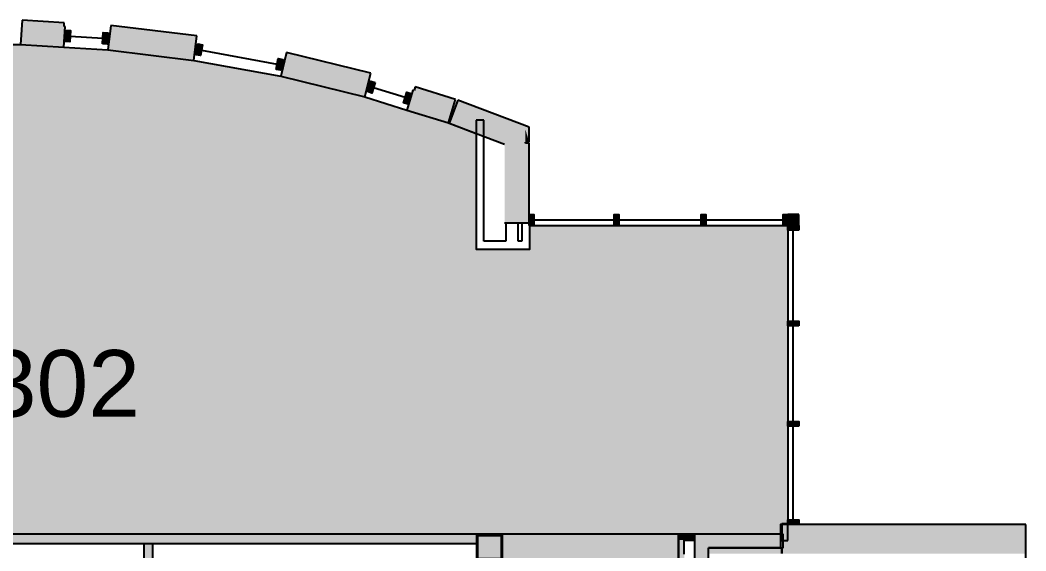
# Model space of a CAD drawing. Extents: x 2 to 4630, y -56 to 2885.
# Drawn here: x 4087 to 4630, y 2534 to 2821 of the extents above; entities that cross this region are included whole.
import ezdxf

# ---------------------------------------------------------------- set-up
doc = ezdxf.new("R2010")
doc.units = 0
doc.header["$LTSCALE"] = 0.004
for name, color, linetype in [('CORRIDOR_HATCH', 253, 'CONTINUOUS'), ('S-COLS', 7, 'CONTINUOUS'), ('SOLID', 7, 'CONTINUOUS'), ('TEXT', 7, 'CONTINUOUS'), ('WALL', 7, 'CONTINUOUS'), ('WALLS', 7, 'CONTINUOUS')]:
    doc.layers.add(name, color=color, linetype=linetype)
doc.styles.add('STYLE1', font='arial.ttf')

# ---------------------------------------------------------------- blocks, each defined once
blk = doc.blocks.new('*U289')
at = {"layer": 'SOLID'}
for points in [[(4451.78, 2527.68), (4451.78, 2543.39), (4456.66, 2527.68)], [(4456.66, 2527.68), (4451.78, 2543.39), (4456.66, 2543.39)], [(4456.66, 2527.68), (4456.66, 2543.39), (4459.02, 2527.68)], [(4459.02, 2527.68), (4456.66, 2543.39), (4459.02, 2543.39)], [(4459.02, 2536.15), (4459.02, 2543.39), (4459.03, 2536.15)], [(4459.03, 2536.15), (4459.02, 2543.39), (4459.03, 2543.39)], [(4459.03, 2536.15), (4459.03, 2543.39), (4498.07, 2536.15)], [(4498.07, 2536.15), (4459.03, 2543.39), (4498.07, 2543.39)], [(4451.78, 2282.61), (4451.78, 2479.42), (4456.66, 2282.61)], [(4456.66, 2282.61), (4451.78, 2479.42), (4456.66, 2479.42)], [(4456.66, 2282.61), (4456.66, 2479.42), (4459.02, 2282.61)], [(4459.02, 2282.61), (4456.66, 2479.42), (4459.02, 2479.42)], [(4459.02, 2282.61), (4459.02, 2289.85), (4459.03, 2282.61)], [(4459.03, 2282.61), (4459.02, 2289.85), (4459.03, 2289.85)], [(4459.03, 2282.61), (4459.03, 2289.85), (4498.07, 2282.61)], [(4498.07, 2282.61), (4459.03, 2289.85), (4498.07, 2289.85)], [(4498.07, 2282.61), (4498.07, 2289.85), (4614.69, 2282.61)], [(4614.69, 2282.61), (4498.07, 2289.85), (4614.69, 2289.85)]]:
    blk.add_solid(points, dxfattribs=at)
blk = doc.blocks.new('*U291')
at = {"layer": 'SOLID'}
for points in [[(4459.02, 2532.88), (4459.02, 2536.03), (4498.07, 2532.88)], [(4498.07, 2532.88), (4459.02, 2536.03), (4498.07, 2536.03)]]:
    blk.add_solid(points, dxfattribs=at)
blk = doc.blocks.new('*U303')
at = {"layer": 'SOLID'}
for points in [[(4356.3, 2711.46), (4349.68, 2754.33), (4356.3, 2758.9)], [(4358.3, 2711.46), (4356.3, 2758.9), (4358.3, 2760.28)], [(4356.3, 2711.46), (4356.3, 2758.9), (4358.3, 2711.46)], [(4360.29, 2711.46), (4358.3, 2760.28), (4360.29, 2761.66)], [(4358.3, 2711.46), (4358.3, 2760.28), (4360.29, 2711.46)], [(4362.3, 2755.05), (4360.29, 2761.66), (4362.3, 2763.04)], [(4360.29, 2755.05), (4360.29, 2761.66), (4362.3, 2755.05)], [(4349.68, 2711.46), (4349.04, 2753.89), (4349.68, 2754.33)], [(4349.04, 2711.46), (4349.04, 2753.89), (4349.68, 2711.46)], [(4349.68, 2711.46), (4349.68, 2754.33), (4356.3, 2711.46)], [(4360.29, 2711.46), (4360.29, 2754.42), (4362.3, 2711.46)], [(4362.3, 2711.46), (4360.29, 2754.42), (4362.3, 2754.42)]]:
    blk.add_solid(points, dxfattribs=at)
blk = doc.blocks.new('*U307')
at = {"layer": 'SOLID'}
for points in [[(4501.89, 2532.88), (4501.89, 2548.67), (4614.69, 2532.88)], [(4614.69, 2532.88), (4501.89, 2548.67), (4614.69, 2548.67)], [(4614.69, 2532.88), (4614.69, 2548.67), (4630.48, 2532.88)], [(4630.48, 2532.88), (4614.69, 2548.67), (4630.48, 2548.67)], [(4498.07, 2532.88), (4498.07, 2536.15), (4499.37, 2532.88)], [(4499.37, 2532.88), (4498.07, 2536.15), (4499.37, 2536.15)], [(4499.37, 2532.88), (4499.37, 2540.13), (4501.89, 2532.88)], [(4501.89, 2532.88), (4499.37, 2540.13), (4501.89, 2540.13)]]:
    blk.add_solid(points, dxfattribs=at)
blk = doc.blocks.new('*U308')
at = {"layer": 'SOLID'}
for points in [[(4498.74, 2540.13), (4498.74, 2543.39), (4499.37, 2540.13)], [(4499.37, 2540.13), (4498.74, 2543.39), (4499.37, 2543.39)]]:
    blk.add_solid(points, dxfattribs=at)
blk = doc.blocks.new('*U309')
at = {"layer": 'SOLID'}
for points in [[(4498.07, 2536.15), (4498.07, 2543.39), (4498.74, 2536.15)], [(4498.74, 2536.15), (4498.07, 2543.39), (4498.74, 2543.39)], [(4498.74, 2536.15), (4498.74, 2540.13), (4499.37, 2536.15)], [(4499.37, 2536.15), (4498.74, 2540.13), (4499.37, 2540.13)]]:
    blk.add_solid(points, dxfattribs=at)
blk = doc.blocks.new('*U310')
at = {"layer": 'SOLID'}
for points in [[(4498.74, 2543.39), (4498.74, 2548.67), (4499.37, 2543.39)], [(4499.37, 2543.39), (4498.74, 2548.67), (4499.37, 2548.67)], [(4499.37, 2540.13), (4499.37, 2548.67), (4501.89, 2540.13)], [(4501.89, 2540.13), (4499.37, 2548.67), (4501.89, 2548.67)]]:
    blk.add_solid(points, dxfattribs=at)
blk = doc.blocks.new('*U311')
at = {"layer": 'SOLID'}
for points in [[(4498.07, 2543.39), (4498.07, 2548.67), (4498.74, 2543.39)], [(4498.74, 2543.39), (4498.07, 2548.67), (4498.74, 2548.67)]]:
    blk.add_solid(points, dxfattribs=at)
blk = doc.blocks.new('COLUMN_-_ARCHITECTURAL_-_G')
at = {"layer": 'S-COLS'}
for p, q in [((-175, 175), (175, 175)), ((-175, -175), (-175, 175)), ((-175, 159), (175, 159)), ((-159, -159), (-159, 159)), ((159, 159), (159, -159)), ((175, 175), (175, -175)), ((175, -159), (-175, -159)), ((175, -175), (-175, -175))]:
    blk.add_line(p, q, dxfattribs=at)
blk = doc.blocks.new('*U333')
at = {"layer": 'SOLID'}
for points in [[(4088.47, 2807.58), (4087.67, 2807.63), (4088.47, 2820.87)], [(4088.47, 2807.58), (4088.47, 2820.87), (4111.11, 2806.22)], [(4111.11, 2806.22), (4088.47, 2820.87), (4111.11, 2819.5)], [(4111.11, 2806.22), (4111.11, 2819.5), (4111.16, 2807.1)], [(4111.16, 2807.1), (4111.11, 2819.5), (4111.16, 2819.5)], [(4111.16, 2817.49), (4111.16, 2819.5), (4111.28, 2819.49)], [(4111.16, 2807.1), (4111.16, 2817.49), (4111.28, 2809.1)], [(4111.28, 2809.1), (4111.16, 2817.49), (4111.28, 2817.48)], [(4111.28, 2809.1), (4111.28, 2817.48), (4111.79, 2817.45)]]:
    blk.add_solid(points, dxfattribs=at)
blk = doc.blocks.new('*U335')
at = {"layer": 'SOLID'}
for points in [[(4136.4, 2804.58), (4134.81, 2804.77), (4136.4, 2817.93)], [(4136.4, 2804.58), (4136.4, 2817.93), (4181.2, 2799.15)], [(4181.2, 2799.15), (4136.4, 2817.93), (4181.2, 2812.5)], [(4181.2, 2799.15), (4181.2, 2812.5), (4182.8, 2812.31)]]:
    blk.add_solid(points, dxfattribs=at)
blk = doc.blocks.new('*U337')
at = {"layer": 'SOLID'}
for points in [[(4231.33, 2789.78), (4228.16, 2790.56), (4231.33, 2803.43)], [(4231.33, 2789.78), (4231.33, 2803.43), (4273.54, 2779.39)], [(4273.54, 2779.39), (4231.33, 2803.43), (4273.54, 2793.05)], [(4273.54, 2779.39), (4273.54, 2793.05), (4276.71, 2792.27)]]:
    blk.add_solid(points, dxfattribs=at)
blk = doc.blocks.new('*U338')
at = {"layer": 'SOLID'}
for points in [[(4299.54, 2771.32), (4296.2, 2772.36), (4299.54, 2783.1)], [(4299.54, 2771.32), (4299.54, 2783.1), (4300.14, 2771.13)], [(4300.14, 2771.13), (4299.54, 2783.1), (4300.14, 2782.92)], [(4300.74, 2770.95), (4300.14, 2782.92), (4300.74, 2784.83)], [(4300.14, 2771.13), (4300.14, 2782.92), (4300.74, 2770.95)], [(4300.74, 2770.95), (4300.74, 2784.83), (4318.64, 2765.38)], [(4318.64, 2765.38), (4300.74, 2784.83), (4318.64, 2779.26)], [(4318.64, 2765.38), (4318.64, 2779.26), (4322.58, 2778.04)]]:
    blk.add_solid(points, dxfattribs=at)
blk = doc.blocks.new('*U339')
at = {"layer": 'SOLID'}
for points in [[(4323.82, 2763.43), (4319.12, 2765.21), (4323.82, 2777.61)], [(4323.82, 2763.43), (4323.82, 2777.61), (4333.61, 2759.73)], [(4333.61, 2759.73), (4323.82, 2777.61), (4333.61, 2773.9)], [(4333.61, 2766.81), (4333.61, 2773.9), (4337.86, 2766.81)], [(4337.86, 2766.81), (4333.61, 2773.9), (4337.86, 2772.29)], [(4337.86, 2758.12), (4337.86, 2772.29), (4349.04, 2753.89)], [(4349.04, 2753.89), (4337.86, 2772.29), (4349.04, 2768.06)], [(4349.04, 2753.89), (4349.04, 2768.06), (4362.3, 2763.04)]]:
    blk.add_solid(points, dxfattribs=at)
blk = doc.blocks.new('*U340')
at = {"layer": 'SOLID'}
for points in [[(4333.61, 2759.73), (4333.61, 2766.81), (4337.86, 2758.12)], [(4337.86, 2758.12), (4333.61, 2766.81), (4337.86, 2766.81)]]:
    blk.add_solid(points, dxfattribs=at)
blk = doc.blocks.new('*U347')
at = {"layer": 'SOLID'}
for points in [[(4333.97, 2529.61), (4333.97, 2543.39), (4338.86, 2529.61)], [(4338.86, 2529.61), (4333.97, 2543.39), (4338.86, 2543.39)], [(4338.86, 2529.61), (4338.86, 2543.39), (4347.75, 2529.61)], [(4347.75, 2529.61), (4338.86, 2543.39), (4347.75, 2543.39)]]:
    blk.add_solid(points, dxfattribs=at)
blk = doc.blocks.new('*U358')
at = {"layer": 'SOLID'}
for points in [[(4442.88, 2540.24), (4442.88, 2543.39), (4446.03, 2540.24)], [(4446.03, 2540.24), (4442.88, 2543.39), (4446.03, 2543.39)], [(4446.03, 2540.24), (4446.03, 2543.39), (4451.78, 2540.24)], [(4451.78, 2540.24), (4446.03, 2543.39), (4451.78, 2543.39)]]:
    blk.add_solid(points, dxfattribs=at)
blk = doc.blocks.new('*U359')
at = {"layer": 'SOLID'}
for points in [[(4442.88, 2529.61), (4442.88, 2540.24), (4446.03, 2529.61)], [(4446.03, 2529.61), (4442.88, 2540.24), (4446.03, 2540.24)]]:
    blk.add_solid(points, dxfattribs=at)
blk = doc.blocks.new('*U389')
at = {"layer": 'SOLID'}
for points in [[(4154.14, 1973.16), (4154.14, 2538.51), (4159.02, 1973.16)], [(4159.02, 1973.16), (4154.14, 2538.51), (4159.02, 2538.51)]]:
    blk.add_solid(points, dxfattribs=at)
blk = doc.blocks.new('*U402')
at = {"layer": 'SOLID'}
for points in [[(4015.26, 2538.51), (4015.26, 2543.39), (4333.97, 2538.51)], [(4333.97, 2538.51), (4015.26, 2543.39), (4333.97, 2543.39)]]:
    blk.add_solid(points, dxfattribs=at)
blk = doc.blocks.new('*U440')
at = {"layer": 'SOLID'}
for points in [[(4498.74, 2548.67), (4498.74, 2549.08), (4501.89, 2548.67)], [(4501.89, 2548.67), (4498.74, 2549.08), (4501.89, 2549.08)]]:
    blk.add_solid(points, dxfattribs=at)
blk = doc.blocks.new('*U441')
at = {"layer": 'SOLID'}
for points in [[(4498.74, 2543.39), (4498.74, 2548.67), (4499.37, 2543.39)], [(4499.37, 2543.39), (4498.74, 2548.67), (4499.37, 2548.67)], [(4499.37, 2540.13), (4499.37, 2548.67), (4501.89, 2540.13)], [(4501.89, 2540.13), (4499.37, 2548.67), (4501.89, 2548.67)]]:
    blk.add_solid(points, dxfattribs=at)
blk = doc.blocks.new('*U442')
at = {"layer": 'SOLID'}
for points in [[(4498.74, 2540.13), (4498.74, 2543.39), (4499.37, 2540.13)], [(4499.37, 2540.13), (4498.74, 2543.39), (4499.37, 2543.39)]]:
    blk.add_solid(points, dxfattribs=at)
blk = doc.blocks.new('*U561')
at = {"layer": 'WALLS'}
for points in [[(-5.98, 111.79), (-5.98, 111.79), (-5.98, 114.31)], [(-5.98, 111.79), (-5.98, 114.31), (0, 111.79)], [(0, 111.79), (-5.98, 114.31), (0, 114.31)], [(0, 111.79), (0, 114.31), (0, 111.79)]]:
    blk.add_solid(points, dxfattribs=at)
blk = doc.blocks.new('*U562')
at = {"layer": 'WALLS'}
for points in [[(-5.98, 164.81), (-5.98, 164.81), (-5.98, 167.33)], [(-5.98, 164.81), (-5.98, 167.33), (0, 164.81)], [(0, 164.81), (-5.98, 167.33), (0, 167.33)], [(0, 164.81), (0, 167.33), (0, 164.81)]]:
    blk.add_solid(points, dxfattribs=at)
blk = doc.blocks.new('*U563')
at = {"layer": 'WALLS'}
for points in [[(-5.98, 57.51), (-5.98, 57.51), (-5.98, 60.03)], [(-5.98, 57.51), (-5.98, 60.03), (0, 57.51)], [(0, 57.51), (-5.98, 60.03), (0, 60.03)], [(0, 57.51), (0, 60.03), (0, 57.51)]]:
    blk.add_solid(points, dxfattribs=at)
blk = doc.blocks.new('*U564')
at = {"layer": 'WALLS'}
for points in [[(-8.5, 0), (-8.5, 5.98), (-8.5, 5.98)], [(-8.5, 0), (-8.5, 5.98), (-5.98, 0)], [(-5.98, 0), (-8.5, 5.98), (-5.98, 5.98)]]:
    blk.add_solid(points, dxfattribs=at)
blk = doc.blocks.new('*U565')
at = {"layer": 'WALLS'}
for points in [[(-99.77, 0), (-99.77, 5.98), (-99.77, 5.98)], [(-99.77, 0), (-99.77, 5.98), (-97.25, 0)], [(-97.25, 0), (-99.77, 5.98), (-97.25, 5.98)]]:
    blk.add_solid(points, dxfattribs=at)
blk = doc.blocks.new('*U566')
at = {"layer": 'WALLS'}
for points in [[(-52.78, 0), (-52.78, 5.98), (-52.78, 5.98)], [(-52.78, 0), (-52.78, 5.98), (-50.26, 0)], [(-50.26, 0), (-52.78, 5.98), (-50.26, 5.98)]]:
    blk.add_solid(points, dxfattribs=at)
blk = doc.blocks.new('*U567')
at = {"layer": 'SOLID'}
for points in [[(-5.98, 0), (-5.98, 5.98), (0, 0)], [(0, 0), (-5.98, 5.98), (0, 5.98)]]:
    blk.add_solid(points, dxfattribs=at)
blk = doc.blocks.new('*U568')
at = {"layer": 'WALLS'}
for points in [[(-145.56, 0), (-145.56, 5.98), (-145.56, 5.98)], [(-145.56, 0), (-145.56, 5.98), (-143.04, 0)], [(-143.04, 0), (-145.56, 5.98), (-143.04, 5.98)]]:
    blk.add_solid(points, dxfattribs=at)
blk = doc.blocks.new('*U569')
at = {"layer": 'WALLS'}
for points in [[(-5.98, 5.98), (-5.98, 5.98), (-5.98, 8.5)], [(-5.98, 5.98), (-5.98, 8.5), (0, 5.98)], [(0, 5.98), (-5.98, 8.5), (0, 8.5)], [(0, 5.98), (0, 8.5), (0, 5.98)]]:
    blk.add_solid(points, dxfattribs=at)
blk = doc.blocks.new('A$C0491718D')
at = {"layer": 'WALLS'}
for p, q in [((-2.99, 164.81), (-2.99, 114.31)), ((-2.99, 111.79), (-2.99, 60.03)), ((-2.99, 57.51), (-2.99, 8.5)), ((-145.56, 5.98), (-145.56, 0)), ((-5.98, 0), (-5.98, 5.98)), ((-5.98, 5.98), (0, 5.98)), ((-5.98, 5.98), (0, 5.98)), ((0, 5.98), (0, 0)), ((-145.33, 4.53), (-145.58, 4.53)), ((-143.04, 2.99), (-99.77, 2.99)), ((-97.25, 2.99), (-52.78, 2.99)), ((-50.26, 2.99), (-8.5, 2.99)), ((0, 0), (-5.98, 0))]:
    blk.add_line(p, q, dxfattribs=at)
for points in [[(0, 167.33), (-5.98, 167.33), (-5.98, 164.81), (0, 164.81)], [(0, 114.31), (-5.98, 114.31), (-5.98, 111.79), (0, 111.79)], [(0, 60.03), (-5.98, 60.03), (-5.98, 57.51), (0, 57.51)], [(-145.56, 5.98), (-145.56, 0), (-143.04, 0), (-143.04, 5.98)], [(-99.77, 5.98), (-99.77, 0), (-97.25, 0), (-97.25, 5.98)], [(-52.78, 5.98), (-52.78, 0), (-50.26, 0), (-50.26, 5.98)], [(-8.5, 5.98), (-8.5, 0), (-5.98, 0), (-5.98, 5.98)], [(0, 8.5), (-5.98, 8.5), (-5.98, 5.98), (0, 5.98)]]:
    blk.add_lwpolyline(points, close=True, dxfattribs=at)
at = {"layer": 'SOLID'}
blk.add_blockref('*U567', (0, 0), dxfattribs=at)
at = {"layer": 'WALLS'}
for name in ['*U562', '*U561', '*U563', '*U568', '*U565', '*U566', '*U564', '*U569']:
    blk.add_blockref(name, (0, 0), dxfattribs=at)
blk = doc.blocks.new('*U511')
at = {"layer": 'SOLID'}
for points in [[(4112.05, 2809.33), (4111.69, 2809.36), (4112.05, 2815.33)], [(4112.05, 2809.33), (4112.05, 2815.33), (4114.21, 2809.2)], [(4114.21, 2809.2), (4112.05, 2815.33), (4114.21, 2815.2)], [(4114.21, 2809.2), (4114.21, 2815.2), (4114.57, 2815.18)]]:
    blk.add_solid(points, dxfattribs=at)
blk = doc.blocks.new('*U512')
at = {"layer": 'SOLID'}
for points in [[(4132.35, 2808.11), (4131.99, 2808.13), (4132.35, 2814.1)], [(4132.35, 2808.11), (4132.35, 2814.1), (4134.5, 2807.98)], [(4134.5, 2807.98), (4132.35, 2814.1), (4134.5, 2813.97)], [(4134.5, 2807.98), (4134.5, 2813.97), (4134.86, 2813.95)]]:
    blk.add_solid(points, dxfattribs=at)
blk = doc.blocks.new('*U517')
at = {"layer": 'SOLID'}
for points in [[(4183.34, 2801.99), (4182.26, 2802.19), (4183.34, 2808.08)], [(4183.34, 2801.99), (4183.34, 2808.08), (4184.74, 2801.74)], [(4184.74, 2801.74), (4183.34, 2808.08), (4184.74, 2807.82)], [(4184.74, 2801.74), (4184.74, 2807.82), (4185.82, 2807.62)]]:
    blk.add_solid(points, dxfattribs=at)
blk = doc.blocks.new('*U518')
at = {"layer": 'SOLID'}
for points in [[(4226.83, 2794.04), (4225.75, 2794.23), (4226.83, 2800.12)], [(4226.83, 2794.04), (4226.83, 2800.12), (4228.23, 2793.78)], [(4228.23, 2793.78), (4226.83, 2800.12), (4228.23, 2799.86)], [(4228.23, 2793.78), (4228.23, 2799.86), (4229.31, 2799.67)]]:
    blk.add_solid(points, dxfattribs=at)
blk = doc.blocks.new('*U519')
at = {"layer": 'SOLID'}
for points in [[(4296.14, 2775.7), (4294.36, 2776.25), (4296.14, 2781.96)], [(4296.14, 2775.7), (4296.14, 2781.96), (4296.76, 2775.5)], [(4296.76, 2775.5), (4296.14, 2781.96), (4296.76, 2781.77)], [(4296.76, 2775.5), (4296.76, 2781.77), (4298.54, 2781.21)]]:
    blk.add_solid(points, dxfattribs=at)
blk = doc.blocks.new('*U520')
at = {"layer": 'SOLID'}
for points in [[(4276.74, 2781.73), (4274.96, 2782.28), (4276.74, 2788)], [(4276.74, 2781.73), (4276.74, 2788), (4277.37, 2781.53)], [(4277.37, 2781.53), (4276.74, 2788), (4277.37, 2787.8)], [(4277.37, 2781.53), (4277.37, 2787.8), (4279.14, 2787.25)]]:
    blk.add_solid(points, dxfattribs=at)
blk = doc.blocks.new('*U547')
at = {"layer": 'CORRIDOR_HATCH'}
for points in [[(4039.92, 2543.39), (4039.92, 2807.63), (4087.67, 2543.39)], [(4087.67, 2543.39), (4039.92, 2807.63), (4087.67, 2807.63)], [(4087.67, 2543.39), (4087.67, 2807.63), (4093.13, 2543.39)], [(4093.13, 2543.39), (4087.67, 2807.63), (4093.13, 2807.3)], [(4093.13, 2543.39), (4093.13, 2807.3), (4111.02, 2543.39)], [(4111.02, 2543.39), (4093.13, 2807.3), (4111.02, 2806.22)], [(4111.02, 2543.39), (4111.02, 2806.22), (4111.11, 2543.39)], [(4111.11, 2543.39), (4111.02, 2806.22), (4111.11, 2806.22)], [(4111.11, 2543.39), (4111.11, 2806.22), (4134.81, 2543.39)], [(4134.81, 2543.39), (4111.11, 2806.22), (4134.81, 2804.77)], [(4134.81, 2543.39), (4134.81, 2804.77), (4154.14, 2543.39)], [(4154.14, 2543.39), (4134.81, 2804.77), (4154.14, 2802.43)], [(4154.14, 2543.39), (4154.14, 2802.43), (4181.2, 2543.39)], [(4181.2, 2543.39), (4154.14, 2802.43), (4181.2, 2799.15)], [(4181.2, 2543.39), (4181.2, 2799.15), (4228.16, 2543.39)], [(4228.16, 2543.39), (4181.2, 2799.15), (4228.16, 2790.56)], [(4228.16, 2543.39), (4228.16, 2790.56), (4273.54, 2543.39)], [(4273.54, 2543.39), (4228.16, 2790.56), (4273.54, 2779.39)], [(4273.54, 2543.39), (4273.54, 2779.39), (4296.2, 2543.39)], [(4296.2, 2543.39), (4273.54, 2779.39), (4296.2, 2772.36)], [(4296.2, 2543.39), (4296.2, 2772.36), (4296.29, 2543.39)], [(4296.29, 2543.39), (4296.2, 2772.36), (4296.29, 2772.33)], [(4296.29, 2543.39), (4296.29, 2772.33), (4299.49, 2543.39)], [(4299.49, 2543.39), (4296.29, 2772.33), (4299.49, 2771.33)], [(4299.49, 2543.39), (4299.49, 2771.33), (4307.37, 2543.39)], [(4307.37, 2543.39), (4299.49, 2771.33), (4307.37, 2768.88)], [(4307.37, 2543.39), (4307.37, 2768.88), (4318.64, 2543.39)], [(4318.64, 2543.39), (4307.37, 2768.88), (4318.64, 2765.38)], [(4318.64, 2543.39), (4318.64, 2765.38), (4333.61, 2543.39)], [(4333.61, 2543.39), (4318.64, 2765.38), (4333.61, 2759.73)], [(4362.55, 2543.39), (4362.55, 2710.01), (4442.88, 2543.39)], [(4442.88, 2543.39), (4362.55, 2710.01), (4442.88, 2710.01)], [(4442.88, 2543.39), (4442.88, 2710.01), (4451.78, 2543.39)], [(4451.78, 2543.39), (4442.88, 2710.01), (4451.78, 2710.01)], [(4451.78, 2543.39), (4451.78, 2710.01), (4459.02, 2543.39)], [(4459.02, 2543.39), (4451.78, 2710.01), (4459.02, 2710.01)], [(4459.02, 2543.39), (4459.02, 2710.01), (4497.96, 2543.39)], [(4497.96, 2543.39), (4459.02, 2710.01), (4497.96, 2710.01)], [(4497.96, 2543.39), (4497.96, 2710.01), (4498.07, 2543.39)], [(4498.07, 2543.39), (4497.96, 2710.01), (4498.07, 2710.01)], [(4498.07, 2543.39), (4498.07, 2710.01), (4498.07, 2548.67)], [(4498.07, 2548.67), (4498.07, 2710.01), (4498.07, 2710.01)], [(4498.07, 2548.67), (4498.07, 2710.01), (4501.89, 2548.67)], [(4501.89, 2548.67), (4498.07, 2710.01), (4501.89, 2710.01)], [(4333.61, 2543.39), (4333.61, 2697.25), (4338.86, 2543.39)], [(4338.86, 2543.39), (4333.61, 2697.25), (4338.86, 2697.25)], [(4338.86, 2543.39), (4338.86, 2697.25), (4347.75, 2543.39)], [(4347.75, 2543.39), (4338.86, 2697.25), (4347.75, 2697.25)], [(4347.75, 2543.39), (4347.75, 2697.25), (4362.55, 2543.39)], [(4362.55, 2543.39), (4347.75, 2697.25), (4362.55, 2697.25)], [(4347.75, 849.61), (4347.75, 2543.39), (4362.55, 849.61)], [(4362.55, 849.61), (4347.75, 2543.39), (4362.55, 2543.39)], [(4362.55, 849.61), (4362.55, 2543.39), (4442.88, 849.61)], [(4442.88, 849.61), (4362.55, 2543.39), (4442.88, 2543.39)]]:
    blk.add_solid(points, dxfattribs=at)

msp = doc.modelspace()

# ---------------------------------------------------------------- linework, layer by layer
at = {"layer": 'CORRIDOR_HATCH'}
for points in [[(4039.92, 2807.63), (4087.67, 2807.63), (4111.11, 2806.22), (4134.81, 2804.77), (4181.2, 2799.15), (4228.16, 2790.56), (4273.54, 2779.39), (4296.2, 2772.36), (4318.64, 2765.38), (4333.61, 2759.73), (4333.61, 2697.25), (4362.55, 2697.25), (4362.55, 2710.01), (4501.89, 2710.01), (4501.89, 2549.08), (4501.89, 2548.67), (4498.07, 2548.67), (4498.07, 2543.39), (4442.88, 2543.39), (4347.75, 2543.39), (3872.29, 2543.39)], [(4451.78, 1871.39), (4451.78, 2193.61), (4442.88, 2193.61), (4442.88, 2207.39), (4451.78, 2207.39), (4451.78, 2529.61), (4442.88, 2529.61), (4442.88, 2543.39), (4347.75, 2543.39), (4347.75, 2529.61), (4338.86, 2529.61), (4338.86, 2525.33), (4338.86, 2207.39), (4347.75, 2207.39), (4347.75, 2193.61), (4338.86, 2193.61), (4338.86, 1973.16)]]:
    msp.add_lwpolyline(points, dxfattribs=at)
at = {"layer": 'WALL'}
for p, q in [((4088.47, 2820.87), (4087.67, 2807.63)), ((4111.28, 2819.49), (4088.47, 2820.87)), ((4111.16, 2817.49), (4111.28, 2819.49)), ((4111.11, 2806.22), (4111.79, 2817.45)), ((4111.79, 2817.45), (4111.16, 2817.49)), ((4136.4, 2817.93), (4134.81, 2804.77)), ((4182.8, 2812.31), (4136.4, 2817.93)), ((4087.67, 2807.63), (4111.11, 2806.22)), ((4114.39, 2812.19), (4132.17, 2811.12)), ((4181.2, 2799.15), (4182.8, 2812.31)), ((4134.81, 2804.77), (4181.2, 2799.15)), ((4185.28, 2804.68), (4226.29, 2797.18)), ((4231.33, 2803.43), (4228.16, 2790.56)), ((4276.71, 2792.27), (4231.33, 2803.43)), ((4273.54, 2779.39), (4276.71, 2792.27)), ((4228.16, 2790.56), (4273.54, 2779.39)), ((4295.25, 2779.11), (4278.25, 2784.39)), ((4299.54, 2783.1), (4296.2, 2772.36)), ((4300.14, 2782.92), (4299.54, 2783.1)), ((4300.74, 2784.83), (4300.14, 2782.92)), ((4322.58, 2778.04), (4300.74, 2784.83)), ((4318.64, 2765.38), (4322.58, 2778.04)), ((4323.82, 2777.61), (4319.12, 2765.21)), ((4362.3, 2763.04), (4323.82, 2777.61)), ((4296.2, 2772.36), (4318.64, 2765.38)), ((4319.12, 2765.21), (4349.04, 2753.89)), ((4333.61, 2766.81), (4333.61, 2697.25)), ((4337.86, 2766.81), (4333.61, 2766.81)), ((4337.86, 2701.5), (4337.86, 2766.81)), ((4362.3, 2755.05), (4362.3, 2763.04)), ((4360.29, 2754.42), (4360.29, 2755.05)), ((4360.29, 2755.05), (4362.3, 2755.05)), ((4362.3, 2754.42), (4360.29, 2754.42)), ((4362.3, 2711.46), (4362.3, 2754.42)), ((4507.88, 2716), (4501.89, 2716)), ((4501.89, 2716), (4501.89, 2710.01)), ((4507.88, 2710.01), (4507.88, 2716)), ((4349.04, 2711.46), (4349.68, 2711.46)), ((4349.68, 2711.46), (4356.3, 2711.46)), ((4349.68, 2711.46), (4349.68, 2701.5)), ((4356.3, 2711.46), (4358.3, 2711.46)), ((4356.3, 2701.5), (4356.3, 2711.46)), ((4358.3, 2711.46), (4362.3, 2711.46)), ((4358.3, 2711.46), (4358.3, 2701.5)), ((4362.55, 2711.46), (4362.3, 2711.46)), ((4362.55, 2697.25), (4362.55, 2711.46)), ((4501.89, 2710.01), (4507.88, 2710.01)), ((4349.68, 2701.5), (4337.86, 2701.5)), ((4358.3, 2701.5), (4356.3, 2701.5)), ((4333.61, 2697.25), (4362.55, 2697.25)), ((4630.48, 2548.67), (4498.07, 2548.67)), ((4498.07, 2548.67), (4498.07, 2536.03)), ((4501.89, 2549.08), (4498.74, 2549.08)), ((4498.74, 2549.08), (4498.74, 2540.13)), ((4501.89, 2540.13), (4501.89, 2549.08)), ((4630.48, 2092.52), (4630.48, 2548.67)), ((4333.97, 2543.39), (4015.26, 2543.39)), ((4347.75, 2543.39), (4333.97, 2543.39)), ((4333.97, 2543.39), (4333.97, 2529.61)), ((4333.97, 2538.51), (4333.97, 2543.39)), ((4347.75, 2529.61), (4347.75, 2543.39)), ((4442.88, 2543.39), (4442.88, 2529.61)), ((4499.37, 2543.39), (4442.88, 2543.39)), ((4451.78, 2527.68), (4451.78, 2543.39)), ((4499.37, 2536.15), (4499.37, 2543.39)), ((4015.26, 2538.51), (4333.97, 2538.51)), ((4154.14, 2538.51), (4154.14, 1973.16)), ((4159.02, 2430.33), (4159.02, 2538.51)), ((4446.03, 2540.24), (4451.78, 2540.24)), ((4446.03, 2532.76), (4446.03, 2540.24)), ((4459.02, 2527.68), (4459.02, 2536.15)), ((4459.02, 2536.15), (4499.37, 2536.15)), ((4498.74, 2540.13), (4501.89, 2540.13)), ((4498.07, 2536.03), (4459.02, 2536.03))]:
    msp.add_line(p, q, dxfattribs=at)
for points in [[(4111.69, 2809.36), (4112.05, 2815.33), (4114.57, 2815.18), (4114.21, 2809.2)], [(4131.99, 2808.13), (4132.35, 2814.1), (4134.86, 2813.95), (4134.5, 2807.98)], [(4182.26, 2802.19), (4183.34, 2808.08), (4185.82, 2807.62), (4184.74, 2801.74)], [(4225.75, 2794.23), (4226.83, 2800.12), (4229.31, 2799.67), (4228.23, 2793.78)], [(4279.14, 2787.25), (4277.37, 2781.53), (4274.96, 2782.28), (4276.74, 2788)], [(4298.54, 2781.21), (4296.76, 2775.5), (4294.36, 2776.25), (4296.14, 2781.96)]]:
    msp.add_lwpolyline(points, close=True, dxfattribs=at)

# ---------------------------------------------------------------- block references
at = {"layer": 'CORRIDOR_HATCH'}
msp.add_blockref('*U547', (0, 0), dxfattribs=at)
at = {"layer": 'SOLID'}
for name in ['*U333', '*U511', '*U512', '*U335', '*U517', '*U337', '*U518', '*U520', '*U519', '*U338', '*U339', '*U340', '*U303', '*U307', '*U311', '*U440', '*U310', '*U441', '*U402', '*U347', '*U358', '*U289', '*U309', '*U308', '*U442', '*U389', '*U359', '*U291']:
    msp.add_blockref(name, (0, 0), dxfattribs=at)
at = {"layer": 'WALL', "xscale": -1, "rotation": 180}
msp.add_blockref('A$C0491718D', (4507.88, 2716), dxfattribs=at)
at = {"layer": 'WALL', "xscale": 0.0393700787399212, "yscale": 0.0393700787399212, "zscale": 0.0393700787399212, "rotation": 270}
msp.add_blockref('COLUMN_-_ARCHITECTURAL_-_G', (4340.86, 2536.5), dxfattribs=at)

# ---------------------------------------------------------------- texts
at = {"layer": 'TEXT', "linetype": 'CONTINUOUS', "style": 'STYLE1'}
msp.add_text('D302', height=36, dxfattribs=at).set_placement((4031.97, 2606.83))

doc.saveas('drawing.dxf')
